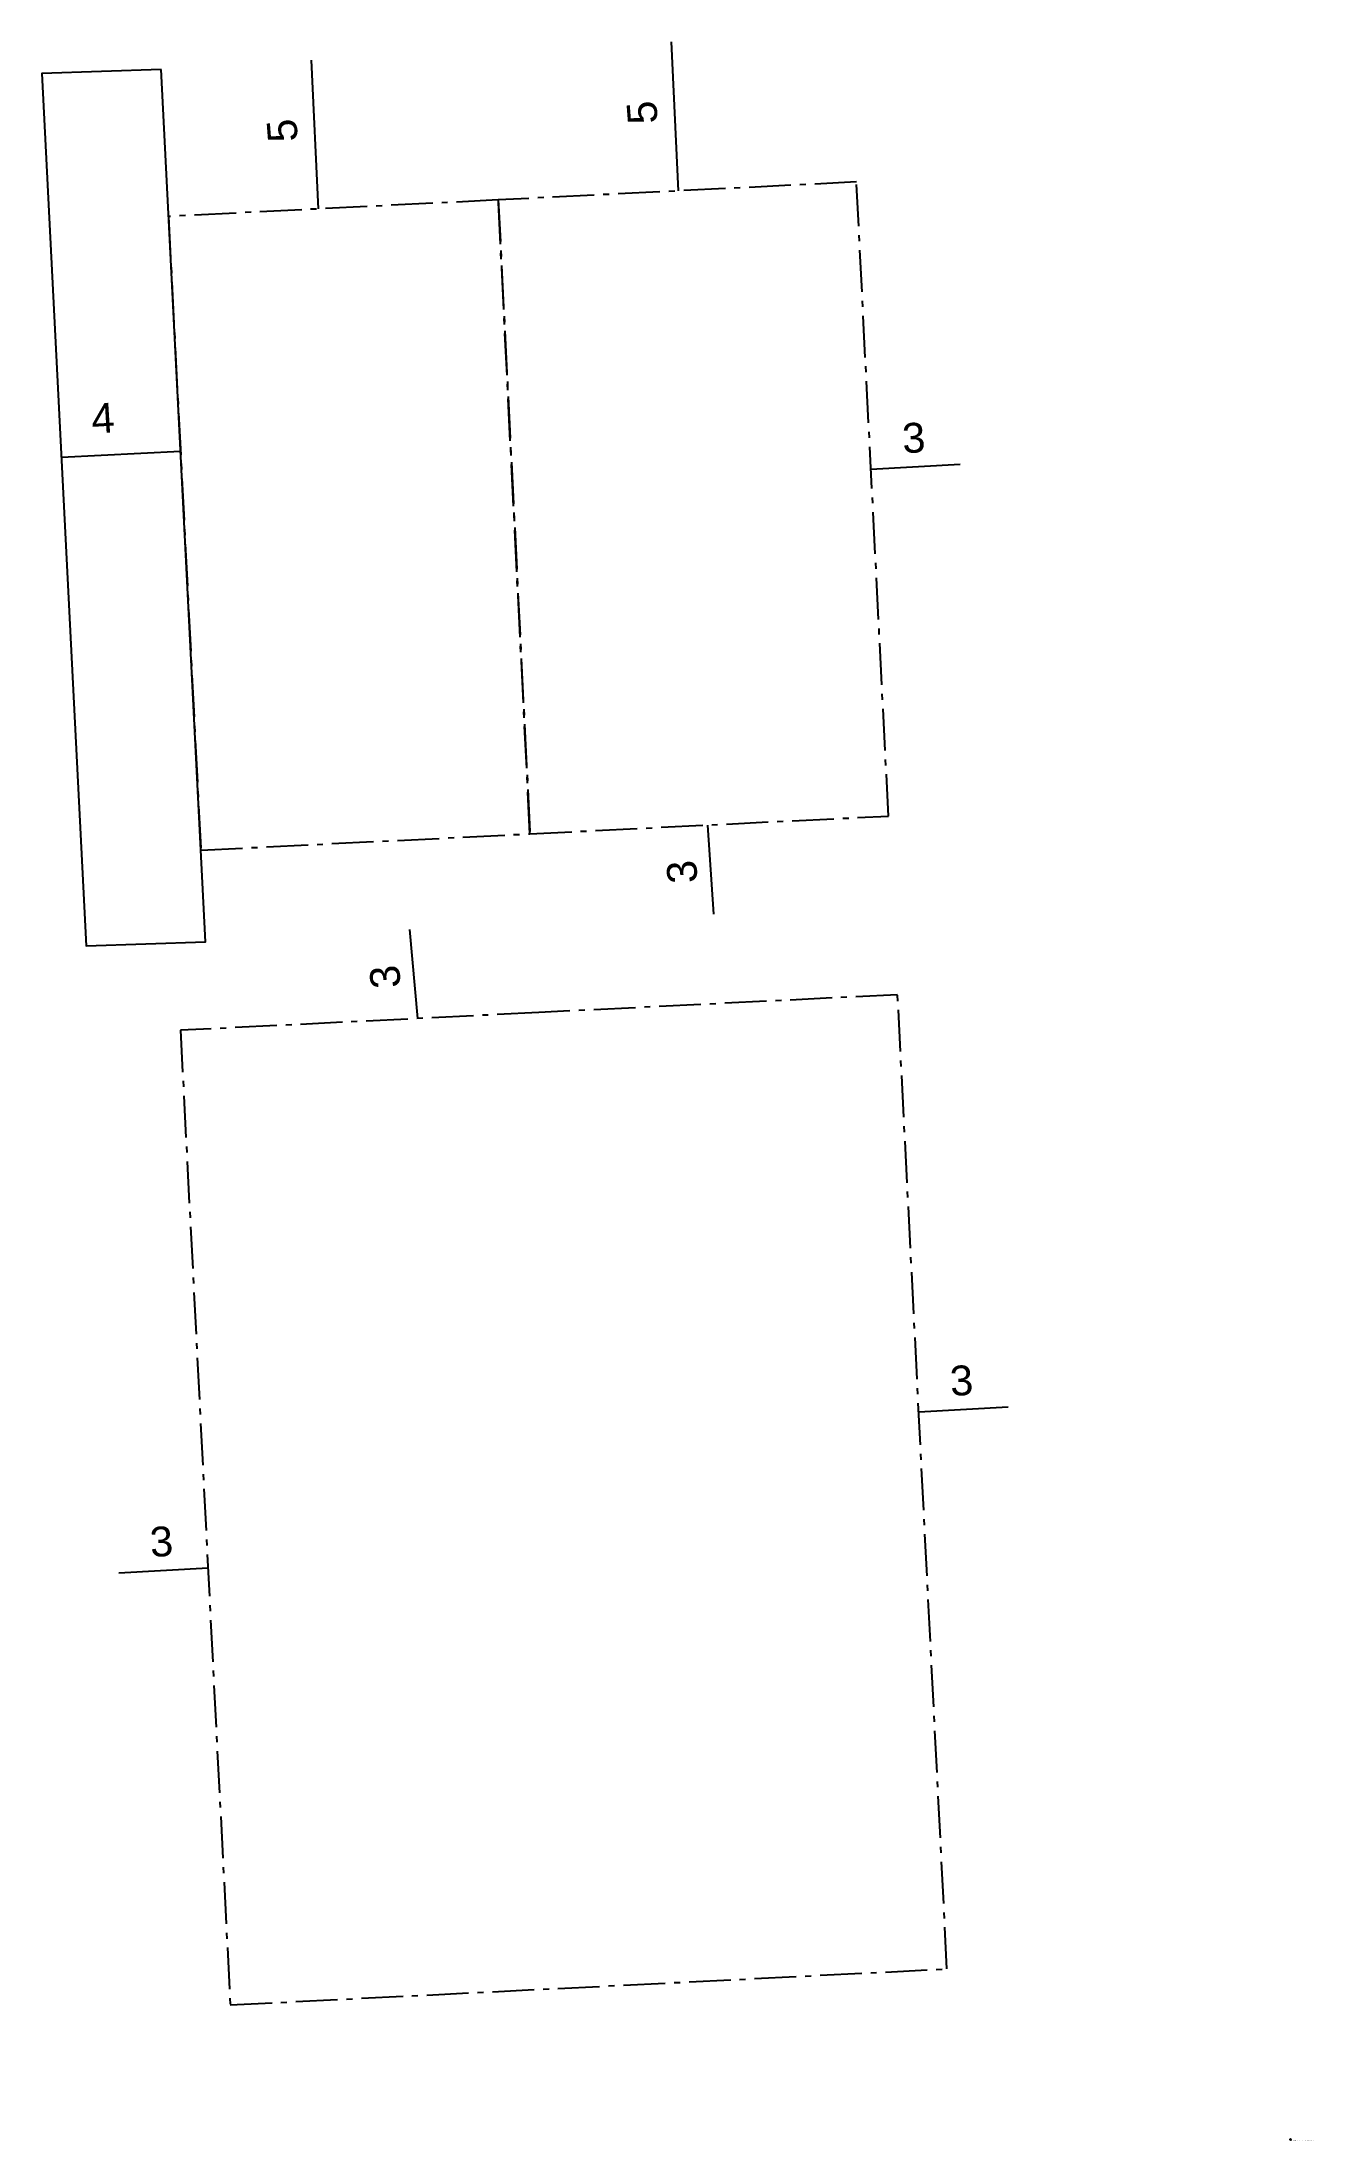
# Model space of a CAD drawing. Extents: x 186373.1 to 186415.6, y 654792.3 to 654862.7.
import ezdxf
from ezdxf.enums import TextEntityAlignment as Align

# ---------------------------------------------------------------- set-up
doc = ezdxf.new("R2010")
doc.units = 0
doc.header["$LTSCALE"] = 0.2
doc.header["$MEASUREMENT"] = 0
doc.linetypes.add('KB', pattern=[11, 7, -1.5, 1, -1.5])
for name, color, linetype in [('dim', 13, 'Continuous'), ('HEB_ENTITY', 5, 'Continuous'), ('likb', 242, 'KB'), ('pzikab2', 12, 'Continuous'), ('VER', 1, 'Continuous')]:
    doc.layers.add(name, color=color, linetype=linetype)
doc.styles.add('iso', font='iso.shx')
doc.styles.add('MAVAT_ADP_STYLE', font='arial.ttf')

# ---------------------------------------------------------------- blocks, each defined once
blk = doc.blocks.new('VER')
for points in [[(-1.5, 1, 0.2, 0.2, 0), (1.5, 1, 0.2, 0.2, 0), (1.5, 1, 0.2, 0.2, 0)], [(0, 1, 0.2, 0.2, 0), (0, 0, 0.2, 0.2, 0), (0, -1.5, 0.2, 0.2, 0)]]:
    blk.add_lwpolyline(points, format="xyseb")
blk.add_circle((0, 0), 2)
at = {"style": 'MAVAT_ADP_STYLE'}
blk.add_attdef('VER_NO', (-4, -5), '', height=2, dxfattribs=at)
blk = doc.blocks.new('HEB_ENTITY')
at = {"style": 'MAVAT_ADP_STYLE'}
for tag in ['BLKNAME', 'PROMPT', 'BLKNUM', 'HEIGHT', 'XBASE', 'YBASE', 'WIDTH', 'TAG', 'VAL']:
    blk.add_attdef(tag, text='', height=2, dxfattribs=at).set_placement((0, 0), align=Align.MIDDLE_CENTER)
blk = doc.blocks.new('dim')
at = {"style": 'MAVAT_ADP_STYLE'}
blk.add_attdef('NUMBER', text='', height=2, dxfattribs=at).set_placement((0, 0), align=Align.MIDDLE_CENTER)

msp = doc.modelspace()

# ---------------------------------------------------------------- linework, layer by layer
at = {"layer": 'dim'}
for points in [[(186394.446, 654857.666), (186394.207, 654862.658)], [(186382.378, 654857.062), (186382.139, 654862.054)], [(186373.76, 654848.732), (186377.748, 654848.936)], [(186400.901, 654848.332), (186403.896, 654848.505)], [(186395.63, 654833.408), (186395.428, 654836.401)], [(186385.704, 654829.911), (186385.44, 654832.899)], [(186402.504, 654816.72), (186405.499, 654816.893)], [(186375.677, 654811.319), (186378.672, 654811.492)]]:
    msp.add_lwpolyline(points, dxfattribs=at)
at = {"layer": 'likb'}
for points in [[(186400.413, 654857.964), (186388.403, 654857.362), (186389.467, 654836.105), (186401.488, 654836.702)], [(186388.403, 654857.362), (186377.346, 654856.808), (186378.431, 654835.558), (186389.467, 654836.105)], [(186401.794, 654830.71), (186401.791, 654830.71), (186389.767, 654830.113), (186377.748, 654829.516), (186379.418, 654796.836), (186403.449, 654798.04)]]:
    msp.add_lwpolyline(points, close=True, dxfattribs=at)
at = {"layer": 'pzikab2'}
msp.add_lwpolyline([(186377.1, 654861.739), (186373.103, 654861.601), (186374.586, 654832.35), (186378.583, 654832.487)], close=True, dxfattribs=at)

# ---------------------------------------------------------------- block references
at = {"layer": 'dim'}
ref = msp.add_blockref('dim', (186393.226, 654860.292), dxfattribs=dict(at, xscale=0.1, yscale=0.1, zscale=0.1, rotation=94.38735861096818))
ref.add_attrib('NUMBER', '5', dxfattribs={"layer": '0', "height": 1, "rotation": 94.38736, "style": 'MAVAT_ADP_STYLE'}).set_placement((186393.226, 654860.292), align=Align.MIDDLE_CENTER)
ref = msp.add_blockref('dim', (186381.158, 654859.687), dxfattribs=dict(at, xscale=0.1, yscale=0.1, zscale=0.1, rotation=94.38735861096818))
ref.add_attrib('NUMBER', '5', dxfattribs={"layer": '0', "height": 1, "rotation": 94.38736, "style": 'MAVAT_ADP_STYLE'}).set_placement((186381.158, 654859.687), align=Align.MIDDLE_CENTER)
ref = msp.add_blockref('dim', (186375.144, 654850.047), dxfattribs=dict(at, xscale=0.1000000000000001, yscale=0.1000000000000001, zscale=0.1000000000000001, rotation=3.438051843873895))
ref.add_attrib('NUMBER', '4', dxfattribs={"layer": '0', "height": 1, "rotation": 3.43805, "style": 'MAVAT_ADP_STYLE'}).set_placement((186375.144, 654850.047), align=Align.MIDDLE_CENTER)
ref = msp.add_blockref('dim', (186402.333, 654849.386), dxfattribs=dict(at, xscale=0.1, yscale=0.1, zscale=0.1, rotation=3.303134749491639))
ref.add_attrib('NUMBER', '3', dxfattribs={"layer": '0', "height": 1, "rotation": 3.30313, "style": 'MAVAT_ADP_STYLE'}).set_placement((186402.333, 654849.386), align=Align.MIDDLE_CENTER)
ref = msp.add_blockref('dim', (186394.562, 654834.829), dxfattribs=dict(at, xscale=0.1, yscale=0.1, zscale=0.1, rotation=93.86351305658826))
ref.add_attrib('NUMBER', '3', dxfattribs={"layer": '0', "height": 1, "rotation": 93.86351, "style": 'MAVAT_ADP_STYLE'}).set_placement((186394.562, 654834.829), align=Align.MIDDLE_CENTER)
ref = msp.add_blockref('dim', (186384.606, 654831.31), dxfattribs=dict(at, xscale=0.1, yscale=0.1, zscale=0.1, rotation=95.04199166605508))
ref.add_attrib('NUMBER', '3', dxfattribs={"layer": '0', "height": 1, "rotation": 95.04199, "style": 'MAVAT_ADP_STYLE'}).set_placement((186384.606, 654831.31), align=Align.MIDDLE_CENTER)
ref = msp.add_blockref('dim', (186403.936, 654817.775), dxfattribs=dict(at, xscale=0.1, yscale=0.1, zscale=0.1, rotation=3.303134749491639))
ref.add_attrib('NUMBER', '3', dxfattribs={"layer": '0', "height": 1, "rotation": 3.30313, "style": 'MAVAT_ADP_STYLE'}).set_placement((186403.936, 654817.775), align=Align.MIDDLE_CENTER)
ref = msp.add_blockref('dim', (186377.109, 654812.374), dxfattribs=dict(at, xscale=0.1, yscale=0.1, zscale=0.1, rotation=3.303134749491639))
ref.add_attrib('NUMBER', '3', dxfattribs={"layer": '0', "height": 1, "rotation": 3.30313, "style": 'MAVAT_ADP_STYLE'}).set_placement((186377.109, 654812.374), align=Align.MIDDLE_CENTER)
at = {"layer": 'HEB_ENTITY'}
ref = msp.add_blockref('HEB_ENTITY', (186393.226, 654860.292), dxfattribs=dict(at, xscale=0.1, yscale=0.1, zscale=0.1, rotation=94.38735861096818))
ref.add_attrib('VAL', '5', dxfattribs={"layer": '0', "height": 1, "rotation": 94.38736, "style": 'MAVAT_ADP_STYLE'}).set_placement((186393.226, 654860.292), align=Align.MIDDLE_CENTER)
ref = msp.add_blockref('HEB_ENTITY', (186381.158, 654859.687), dxfattribs=dict(at, xscale=0.1, yscale=0.1, zscale=0.1, rotation=94.38735861096818))
ref.add_attrib('VAL', '5', dxfattribs={"layer": '0', "height": 1, "rotation": 94.38736, "style": 'MAVAT_ADP_STYLE'}).set_placement((186381.158, 654859.687), align=Align.MIDDLE_CENTER)
ref = msp.add_blockref('HEB_ENTITY', (186375.144, 654850.047), dxfattribs=dict(at, xscale=0.1000000000000001, yscale=0.1000000000000001, zscale=0.1000000000000001, rotation=3.438051843873895))
ref.add_attrib('VAL', '4', dxfattribs={"layer": '0', "height": 1, "rotation": 3.43805, "style": 'MAVAT_ADP_STYLE'}).set_placement((186375.144, 654850.047), align=Align.MIDDLE_CENTER)
ref = msp.add_blockref('HEB_ENTITY', (186402.333, 654849.386), dxfattribs=dict(at, xscale=0.1, yscale=0.1, zscale=0.1, rotation=3.303134749491639))
ref.add_attrib('VAL', '3', dxfattribs={"layer": '0', "height": 1, "rotation": 3.30313, "style": 'MAVAT_ADP_STYLE'}).set_placement((186402.333, 654849.386), align=Align.MIDDLE_CENTER)
ref = msp.add_blockref('HEB_ENTITY', (186394.562, 654834.829), dxfattribs=dict(at, xscale=0.1, yscale=0.1, zscale=0.1, rotation=93.86351305658826))
ref.add_attrib('VAL', '3', dxfattribs={"layer": '0', "height": 1, "rotation": 93.86351, "style": 'MAVAT_ADP_STYLE'}).set_placement((186394.562, 654834.829), align=Align.MIDDLE_CENTER)
ref = msp.add_blockref('HEB_ENTITY', (186384.606, 654831.31), dxfattribs=dict(at, xscale=0.1, yscale=0.1, zscale=0.1, rotation=95.04199166605508))
ref.add_attrib('VAL', '3', dxfattribs={"layer": '0', "height": 1, "rotation": 95.04199, "style": 'MAVAT_ADP_STYLE'}).set_placement((186384.606, 654831.31), align=Align.MIDDLE_CENTER)
ref = msp.add_blockref('HEB_ENTITY', (186403.936, 654817.775), dxfattribs=dict(at, xscale=0.1, yscale=0.1, zscale=0.1, rotation=3.303134749491639))
ref.add_attrib('VAL', '3', dxfattribs={"layer": '0', "height": 1, "rotation": 3.30313, "style": 'MAVAT_ADP_STYLE'}).set_placement((186403.936, 654817.775), align=Align.MIDDLE_CENTER)
ref = msp.add_blockref('HEB_ENTITY', (186377.109, 654812.374), dxfattribs=dict(at, xscale=0.1, yscale=0.1, zscale=0.1, rotation=3.303134749491639))
ref.add_attrib('VAL', '3', dxfattribs={"layer": '0', "height": 1, "rotation": 3.30313, "style": 'MAVAT_ADP_STYLE'}).set_placement((186377.109, 654812.374), align=Align.MIDDLE_CENTER)
at = {"layer": 'VER'}
ref = msp.add_blockref('VER', (186414.966, 654792.322), dxfattribs=dict(at, xscale=0.01, yscale=0.01, zscale=0.01))
ref.add_attrib('VER_NO', '2.17.7400.15988_05-04-2020_08-52-57; 24-08-2021_16-43-22', (186414.926, 654792.272), dxfattribs={"layer": '0', "height": 0.02, "style": 'iso'})

doc.saveas('drawing.dxf')
